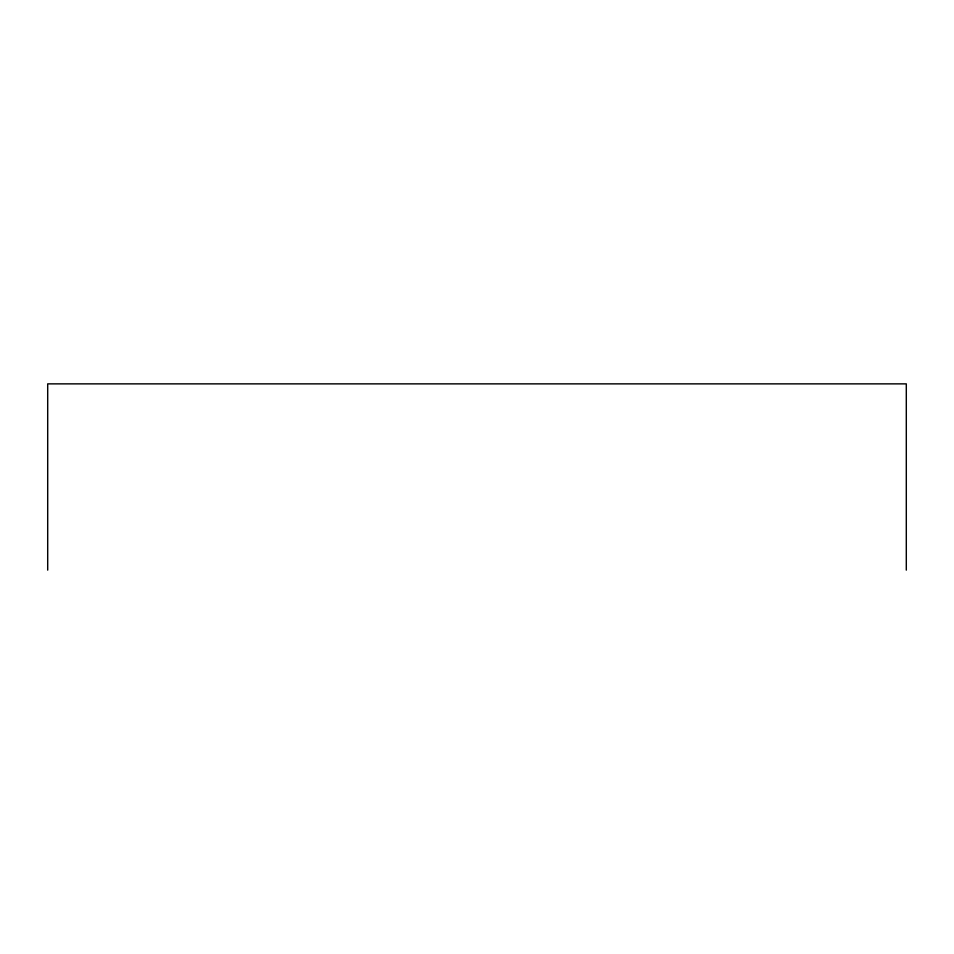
<?xml version="1.0" encoding="UTF-8"?>
<svg xmlns="http://www.w3.org/2000/svg" width="954" height="954" viewBox="0 0 954 954"><rect width="100%" height="100%" fill="white"/><g stroke="black" fill="none" stroke-linecap="round" stroke-linejoin="round"><path stroke-width="1.43" d="M906.3 570.134L906.3 383.866L47.7 383.866L47.7 570.134"/></g></svg>
